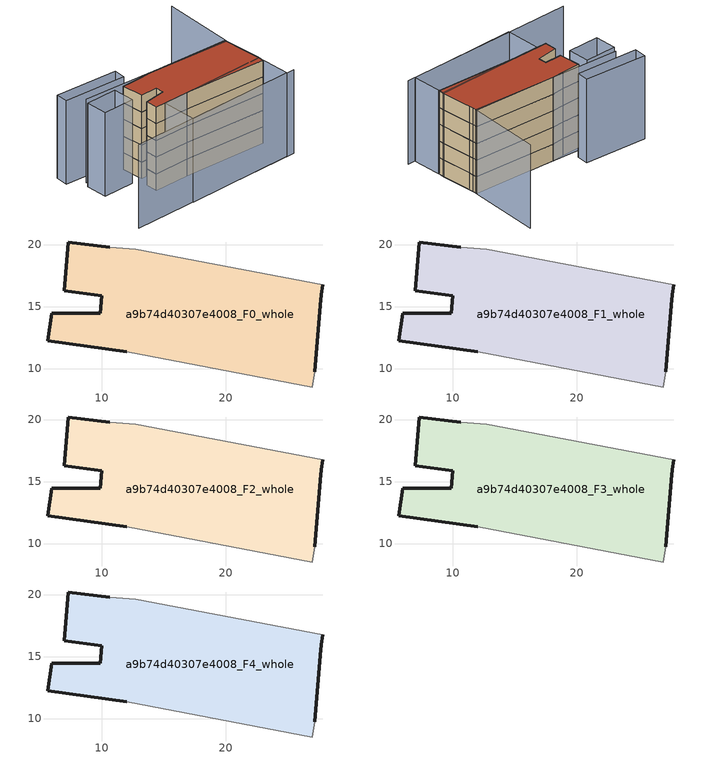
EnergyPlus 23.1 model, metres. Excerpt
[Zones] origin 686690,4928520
a9b74d40307e4008_F0_whole
 floor ground (EU_floor_Construction): 26.99,8.52 27.16,9.76 27.62,15.11 27.72,15.96 27.81,16.76 12.75,19.63 10.65,19.77 7.31,20.2 6.97,16.28 10.02,15.88 9.9,14.45 5.97,14.46 5.67,12.25 12.02,11.38 z0
 wall outside (EU_wall_Construction): 12.02,11.38 5.67,12.25 5.97,14.46 9.9,14.45 10.02,15.88 6.97,16.28 7.31,20.2 10.65,19.77 / 27.81,16.76 27.72,15.96 27.62,15.11 27.16,9.76 z0:3
 wall adiabatic (EU_wall_Construction): 10.65,19.77 12.75,19.63 27.81,16.76 / 27.16,9.76 26.99,8.52 12.02,11.38 z0:3
a9b74d40307e4008_F1_whole
 floor to a9b74d40307e4008_F0_whole (EU_floor_Construction): 26.99,8.52 27.16,9.76 27.62,15.11 27.72,15.96 27.81,16.76 12.75,19.63 10.65,19.77 7.31,20.2 6.97,16.28 10.02,15.88 9.9,14.45 5.97,14.46 5.67,12.25 12.02,11.38 z3
 wall outside (EU_wall_Construction): 12.02,11.38 5.67,12.25 5.97,14.46 9.9,14.45 10.02,15.88 6.97,16.28 7.31,20.2 10.65,19.77 / 27.81,16.76 27.72,15.96 27.62,15.11 27.16,9.76 z3:6
 wall adiabatic (EU_wall_Construction): 10.65,19.77 12.75,19.63 27.81,16.76 / 27.16,9.76 26.99,8.52 12.02,11.38 z3:6
a9b74d40307e4008_F2_whole
 floor to a9b74d40307e4008_F1_whole (EU_floor_Construction): 26.99,8.52 27.16,9.76 27.62,15.11 27.72,15.96 27.81,16.76 12.75,19.63 10.65,19.77 7.31,20.2 6.97,16.28 10.02,15.88 9.9,14.45 5.97,14.46 5.67,12.25 12.02,11.38 z6
 wall outside (EU_wall_Construction): 12.02,11.38 5.67,12.25 5.97,14.46 9.9,14.45 10.02,15.88 6.97,16.28 7.31,20.2 10.65,19.77 / 27.81,16.76 27.72,15.96 27.62,15.11 27.16,9.76 z6:9
 wall adiabatic (EU_wall_Construction): 10.65,19.77 12.75,19.63 27.81,16.76 / 27.16,9.76 26.99,8.52 12.02,11.38 z6:9
a9b74d40307e4008_F3_whole
 floor to a9b74d40307e4008_F2_whole (EU_floor_Construction): 26.99,8.52 27.16,9.76 27.62,15.11 27.72,15.96 27.81,16.76 12.75,19.63 10.65,19.77 7.31,20.2 6.97,16.28 10.02,15.88 9.9,14.45 5.97,14.46 5.67,12.25 12.02,11.38 z9
 wall outside (EU_wall_Construction): 12.02,11.38 5.67,12.25 5.97,14.46 9.9,14.45 10.02,15.88 6.97,16.28 7.31,20.2 10.65,19.77 / 27.81,16.76 27.72,15.96 27.62,15.11 27.16,9.76 z9:12
 wall adiabatic (EU_wall_Construction): 10.65,19.77 12.75,19.63 27.81,16.76 / 27.16,9.76 26.99,8.52 12.02,11.38 z9:12
a9b74d40307e4008_F4_whole
 floor to a9b74d40307e4008_F3_whole (EU_floor_Construction): 26.99,8.52 27.16,9.76 27.62,15.11 27.72,15.96 27.81,16.76 12.75,19.63 10.65,19.77 7.31,20.2 6.97,16.28 10.02,15.88 9.9,14.45 5.97,14.46 5.67,12.25 12.02,11.38 z12
 wall outside (EU_wall_Construction): 12.02,11.38 5.67,12.25 5.97,14.46 9.9,14.45 10.02,15.88 6.97,16.28 7.31,20.2 10.65,19.77 / 27.81,16.76 27.72,15.96 27.62,15.11 27.16,9.76 z12:15
 wall adiabatic (EU_wall_Construction): 10.65,19.77 12.75,19.63 27.81,16.76 / 27.16,9.76 26.99,8.52 12.02,11.38 z12:15
 roof outside (EU_roof_Construction): 27.81,16.76 27.72,15.96 27.62,15.11 27.16,9.76 26.99,8.52 12.02,11.38 5.67,12.25 5.97,14.46 9.9,14.45 10.02,15.88 6.97,16.28 7.31,20.2 10.65,19.77 12.75,19.63 z15
shading: -4.65,7.3 27.78,3.08 / 30.48,29.64 27.76,16.52 / 27.76,16.52 0.64,22.13 / 26.35,3.27 6.66,5.68 / 6.66,5.68 7.43,11.94 / 7.43,11.94 27.11,9.53 / 27.11,9.53 26.35,3.27 / 5.54,20.44 5.04,16.54 / 5.04,16.54 -0.59,17.28 / -0.59,17.28 -0.08,21.17 / -0.08,21.17 5.54,20.44 / 9.48,21.88 -1.63,24.25 / -1.63,24.25 -1.19,26.35 / -1.19,26.35 9.93,23.97 / 9.93,23.97 9.48,21.88 z0:15
[Building]
EU S2 Campaign: North Axis=0; Terrain=City; Solar Distribution=FullExterior
[Site:Location]
Bologna: Latitude=44.5; Longitude=11.25; Time Zone=1; Elevation=37
[SizingPeriod:WeatherFileDays]
AnnualSizingPeriod: Begin Month=1; Begin Day of Month=1; End Month=12; End Day of Month=31; Day of Week for Start Day=Monday; Use Weather File Daylight Saving Period=No; Use Weather File Rain and Snow Indicators=No
[MATERIAL]
EU_InternalMass_Material: Roughness=MediumRough; Thickness=0.1; Conductivity=1; Density=1800; Specific Heat=900; Thermal Absorptance=0.9; Solar Absorptance=0.7; Visible Absorptance=0.7
[MATERIAL:NOMASS] Roughness=MediumRough; Thermal Absorptance=0.9; Solar Absorptance=0.7; Visible Absorptance=0.7
Name | Thermal Resistance
EU_wall_NoMass | 0.905828
EU_roof_NoMass | 0.37593
EU_floor_NoMass | 0.67114
[CONSTRUCTION]
EU_wall_Construction: EU_wall_NoMass
EU_roof_Construction: EU_roof_NoMass
EU_floor_Construction: EU_floor_NoMass
EU_InternalMass_Construction: EU_InternalMass_Material
[ZONE] Type=1; Multiplier=1; Ceiling Height=autocalculate; Volume=503.016; Floor Area=autocalculate; Part of Total Floor Area=Yes
a9b74d40307e4008_F0_whole; a9b74d40307e4008_F1_whole; a9b74d40307e4008_F2_whole; a9b74d40307e4008_F3_whole; a9b74d40307e4008_F4_whole
[INTERNALMASS] Construction=EU_InternalMass_Construction; Surface Area=167.672
Name | Zone or ZoneList
a9b74d40307e4008_F0_whole_EU_InternalMass | a9b74d40307e4008_F0_whole
a9b74d40307e4008_F1_whole_EU_InternalMass | a9b74d40307e4008_F1_whole
a9b74d40307e4008_F2_whole_EU_InternalMass | a9b74d40307e4008_F2_whole
a9b74d40307e4008_F3_whole_EU_InternalMass | a9b74d40307e4008_F3_whole
a9b74d40307e4008_F4_whole_EU_InternalMass | a9b74d40307e4008_F4_whole
[OTHEREQUIPMENT] Fuel Type=Electricity; Design Level Calculation Method=Watts/Area; Power per Zone Floor Area=1; Fraction Latent=0; Fraction Radiant=0; Fraction Lost=0; Carbon Dioxide Generation Rate=0; EndUse Subcategory=EU_Step8_InternalGains
Name | Zone or ZoneList or Space or SpaceList | Schedule
EU_Step8_InternalGain_a9b74d40307e4008_F0_whole_f000 | a9b74d40307e4008_F0_whole | EU_Step8_GainSchedule_a9b74d40307e4008_F0_whole_f000
EU_Step8_InternalGain_a9b74d40307e4008_F1_whole_f000 | a9b74d40307e4008_F1_whole | EU_Step8_GainSchedule_a9b74d40307e4008_F1_whole_f000
EU_Step8_InternalGain_a9b74d40307e4008_F2_whole_f000 | a9b74d40307e4008_F2_whole | EU_Step8_GainSchedule_a9b74d40307e4008_F2_whole_f000
EU_Step8_InternalGain_a9b74d40307e4008_F3_whole_f000 | a9b74d40307e4008_F3_whole | EU_Step8_GainSchedule_a9b74d40307e4008_F3_whole_f000
EU_Step8_InternalGain_a9b74d40307e4008_F4_whole_f000 | a9b74d40307e4008_F4_whole | EU_Step8_GainSchedule_a9b74d40307e4008_F4_whole_f000
[ZONEVENTILATION:DESIGNFLOWRATE] Schedule=EU_AlwaysOn; Design Flow Rate Calculation Method=AirChanges/Hour; Air Changes per Hour=0.73129; Ventilation Type=Natural; Fan Pressure Rise=0; Fan Total Efficiency=1; Constant Term Coefficient=1; Temperature Term Coefficient=0; Velocity Term Coefficient=0; Velocity Squared Term Coefficient=0; Minimum Indoor Temperature=-100; Maximum Indoor Temperature=100; Delta Temperature=-100; Minimum Outdoor Temperature=-100; Maximum Outdoor Temperature=100; Maximum Wind Speed=40
Name | Zone or ZoneList or Space or SpaceList
EU_ConstantAir_a9b74d40307e4008_F0_whole | a9b74d40307e4008_F0_whole
EU_ConstantAir_a9b74d40307e4008_F1_whole | a9b74d40307e4008_F1_whole
EU_ConstantAir_a9b74d40307e4008_F2_whole | a9b74d40307e4008_F2_whole
EU_ConstantAir_a9b74d40307e4008_F3_whole | a9b74d40307e4008_F3_whole
EU_ConstantAir_a9b74d40307e4008_F4_whole | a9b74d40307e4008_F4_whole
[HVACTEMPLATE:THERMOSTAT] Constant Heating Setpoint=20; Constant Cooling Setpoint=50
EU_HeatOnly_a9b74d40307e4008_F0_whole; EU_HeatOnly_a9b74d40307e4008_F1_whole; EU_HeatOnly_a9b74d40307e4008_F2_whole; EU_HeatOnly_a9b74d40307e4008_F3_whole; EU_HeatOnly_a9b74d40307e4008_F4_whole
[HVACTEMPLATE:ZONE:IDEALLOADSAIRSYSTEM] System Availability Schedule=EU_AlwaysOn; Maximum Heating Supply Air Temperature=50; Minimum Cooling Supply Air Temperature=13; Maximum Heating Supply Air Humidity Ratio=0.0156; Minimum Cooling Supply Air Humidity Ratio=0.0077; Heating Limit=NoLimit; Cooling Limit=NoLimit; Heating Availability Schedule=EU_AlwaysOn; Cooling Availability Schedule=EU_CoolingOff; Dehumidification Control Type=ConstantSensibleHeatRatio; Cooling Sensible Heat Ratio=0.7; Dehumidification Setpoint=60; Humidification Control Type=None; Humidification Setpoint=30; Outdoor Air Method=None; Outdoor Air Flow Rate per Person=0.00944; Outdoor Air Flow Rate per Zone Floor Area=0; Outdoor Air Flow Rate per Zone=0; Demand Controlled Ventilation Type=None; Outdoor Air Economizer Type=NoEconomizer; Heat Recovery Type=None; Sensible Heat Recovery Effectiveness=0.7; Latent Heat Recovery Effectiveness=0.65
Name | Template Thermostat
a9b74d40307e4008_F0_whole | EU_HeatOnly_a9b74d40307e4008_F0_whole
a9b74d40307e4008_F1_whole | EU_HeatOnly_a9b74d40307e4008_F1_whole
a9b74d40307e4008_F2_whole | EU_HeatOnly_a9b74d40307e4008_F2_whole
a9b74d40307e4008_F3_whole | EU_HeatOnly_a9b74d40307e4008_F3_whole
a9b74d40307e4008_F4_whole | EU_HeatOnly_a9b74d40307e4008_F4_whole
[SIZING:ZONE] Zone Cooling Design Supply Air Temperature Input Method=SupplyAirTemperature; Zone Cooling Design Supply Air Temperature=13; Zone Heating Design Supply Air Temperature Input Method=SupplyAirTemperature; Zone Heating Design Supply Air Temperature=50; Zone Cooling Design Supply Air Humidity Ratio=0.008; Zone Heating Design Supply Air Humidity Ratio=0.008; Cooling Design Air Flow Method=DesignDay; Cooling Design Air Flow Rate=0; Cooling Minimum Air Flow per Zone Floor Area=0.000762; Cooling Minimum Air Flow=0; Cooling Minimum Air Flow Fraction=0.2; Heating Design Air Flow Method=DesignDay; Heating Design Air Flow Rate=0; Heating Maximum Air Flow per Zone Floor Area=0.002032; Heating Maximum Air Flow=0.141576; Heating Maximum Air Flow Fraction=0.3; Account for Dedicated Outdoor Air System=No; Dedicated Outdoor Air System Control Strategy=NeutralSupplyAir; Dedicated Outdoor Air Low Setpoint Temperature for Design=autosize; Dedicated Outdoor Air High Setpoint Temperature for Design=autosize; Zone Load Sizing Method=Sensible Load Only No Latent Load; Zone Latent Cooling Design Supply Air Humidity Ratio Input Method=HumidityRatioDifference; Zone Cooling Design Supply Air Humidity Ratio Difference=0.005; Zone Latent Heating Design Supply Air Humidity Ratio Input Method=HumidityRatioDifference; Zone Humidification Design Supply Air Humidity Ratio Difference=0.005
a9b74d40307e4008_F0_whole; a9b74d40307e4008_F1_whole; a9b74d40307e4008_F2_whole; a9b74d40307e4008_F3_whole; a9b74d40307e4008_F4_whole
[SCHEDULE:CONSTANT]
Name | Hourly Value
EU_AlwaysOn | 1
EU_CoolingOff | 0
[SCHEDULE:FILE] Column Number=1; Rows to Skip at Top=0; Number of Hours of Data=8760; Column Separator=Comma; Interpolate to Timestep=No; Minutes per Item=60; Adjust Schedule for Daylight Savings=Yes
Name | File
EU_Step8_GainSchedule_a9b74d40307e4008_F0_whole_f000 | ../../schedules/a9b74d40307e4008/a9b74d40307e4008_F0_whole_f000_gain.csv
EU_Step8_GainSchedule_a9b74d40307e4008_F1_whole_f000 | ../../schedules/a9b74d40307e4008/a9b74d40307e4008_F1_whole_f000_gain.csv
EU_Step8_GainSchedule_a9b74d40307e4008_F2_whole_f000 | ../../schedules/a9b74d40307e4008/a9b74d40307e4008_F2_whole_f000_gain.csv
EU_Step8_GainSchedule_a9b74d40307e4008_F3_whole_f000 | ../../schedules/a9b74d40307e4008/a9b74d40307e4008_F3_whole_f000_gain.csv
EU_Step8_GainSchedule_a9b74d40307e4008_F4_whole_f000 | ../../schedules/a9b74d40307e4008/a9b74d40307e4008_F4_whole_f000_gain.csv
